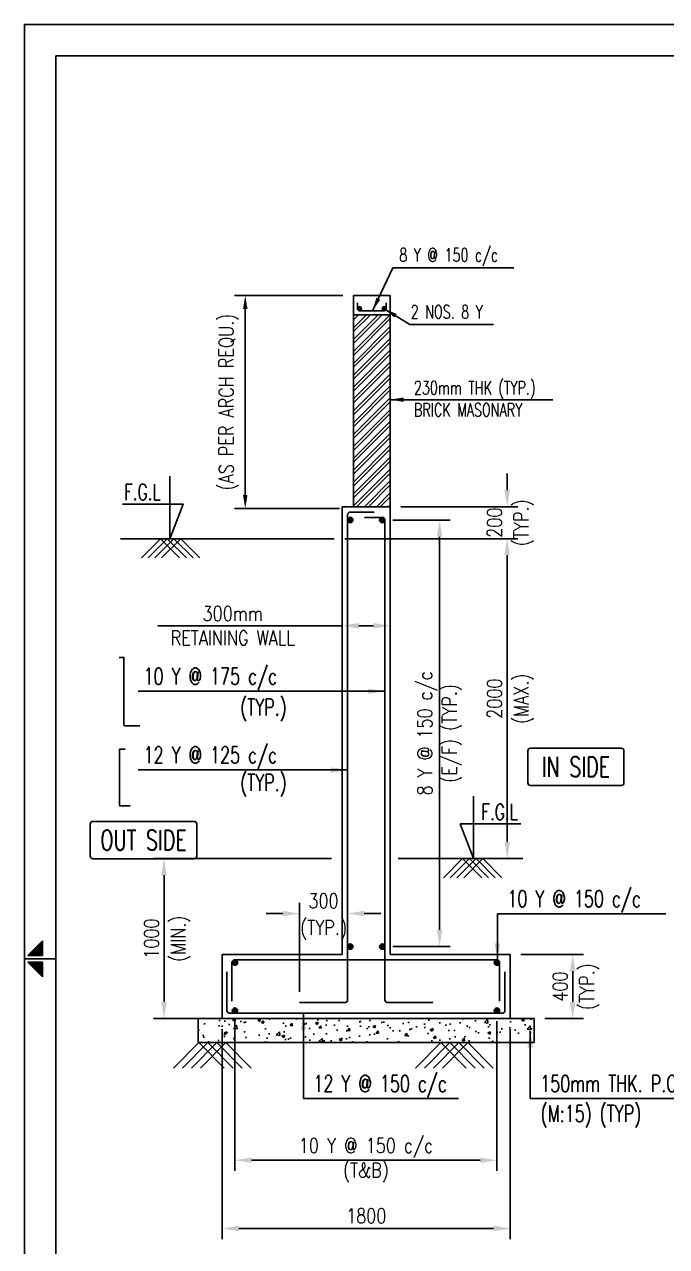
# Model space of a CAD drawing. Extents: x 345615 to 1272425, y -526289 to -156124.
# Drawn here: x 746642 to 758682, y -467106 to -444188 of the extents above; entities that cross this region are included whole.
import ezdxf
from ezdxf.enums import TextEntityAlignment as Align

# ---------------------------------------------------------------- set-up
doc = ezdxf.new("R2010")
doc.units = 0
doc.header["$LTSCALE"] = 500
doc.header["$MEASUREMENT"] = 0
doc.header["$PDMODE"] = 35
doc.header["$PDSIZE"] = -15
doc.linetypes.add('HIDDEN2', pattern=[0.1875, 0.125, -0.0625])
doc.layers.get('DEFPOINTS').update_dxf_attribs({"color": 4})
for name, color, linetype in [('NO. BEAM', 3, 'Continuous'), ('PNA', 10, 'Continuous'), ('S-BEAM INNER', 4, 'HIDDEN2'), ('S-COLUMN', 1, 'Continuous'), ('S-CONCRET LINE', 4, 'Continuous'), ('S-DIM-1', 5, 'Continuous'), ('S-DROP PANNEL', 3, 'Continuous'), ('S-FOOTING', 4, 'Continuous'), ('S-HATCH', 253, 'Continuous'), ('S-LEVEL SECTION', 3, 'Continuous'), ('S-PCC', 9, 'Continuous'), ('S-REINFORCEMENT', 6, 'Continuous'), ('S-RETAINING WALL', 6, 'Continuous'), ('S-TEXT-1', 4, 'Continuous'), ('TEXT', 4, 'Continuous'), ('TEXT (SHEET)', 4, 'Continuous'), ('TITLE', 4, 'Continuous')]:
    doc.layers.add(name, color=color, linetype=linetype)
doc.styles.add('ROMANS', font='simplex.shx', dxfattribs={"width": 0.8, "height": 275, "bigfont": 'bigfont.shx'})
doc.dimstyles.new('dim100', dxfattribs={"dimtxt": 250, "dimasz": 250, "dimexe": 200, "dimexo": 200, "dimgap": 100, "dimtad": 1, "dimdec": 0, "dimzin": 0, "dimdsep": 46, "dimtxsty": 'ROMANS', "dimcen": 0, "dimclrd": 5, "dimclre": 5, "dimclrt": 4, "dimadec": 0, "dimazin": 0, "dimtfac": 1, "dimtdec": 0, "dimtix": 1, "dimtofl": 0, "dimtmove": 2, "dimatfit": 3, "dimfxl": 0, "dimtolj": 1, "dimtzin": 0, "dimlwd": -1, "dimlwe": -1, "dimarcsym": 0})
doc.dimstyles.new('dim25', dxfattribs={"dimtxt": 250, "dimasz": 250, "dimexe": 200, "dimexo": 200, "dimgap": 100, "dimtad": 1, "dimdec": 0, "dimlfac": 0.25, "dimzin": 0, "dimdsep": 46, "dimtxsty": 'ROMANS', "dimcen": 0, "dimclrd": 5, "dimclre": 5, "dimclrt": 4, "dimadec": 0, "dimazin": 0, "dimtfac": 1, "dimtdec": 0, "dimtix": 1, "dimtofl": 0, "dimtmove": 2, "dimatfit": 3, "dimfxl": 0, "dimtolj": 1, "dimtzin": 0, "dimlwd": -1, "dimlwe": -1, "dimarcsym": 0})
doc.dimstyles.new('dim33.33', dxfattribs={"dimtxt": 250, "dimasz": 250, "dimexe": 200, "dimexo": 200, "dimgap": 100, "dimtad": 1, "dimdec": 0, "dimlfac": 0.333331, "dimzin": 0, "dimdsep": 46, "dimtxsty": 'ROMANS', "dimcen": 0, "dimclrd": 5, "dimclre": 5, "dimclrt": 4, "dimadec": 0, "dimazin": 0, "dimtfac": 1, "dimtdec": 0, "dimtix": 1, "dimtofl": 0, "dimtmove": 2, "dimatfit": 3, "dimfxl": 0, "dimtolj": 1, "dimtzin": 0, "dimlwd": -1, "dimlwe": -1, "dimarcsym": 0})

# ---------------------------------------------------------------- blocks, each defined once
blk = doc.blocks.new('MID')
at = {"layer": 'TEXT'}
for p, q in [((8.94, 1.07), (4.27, 5.74)), ((4.27, 5.74), (4.27, 1.07)), ((0, 0), (10, 0)), ((4.27, 1.07), (8.94, 1.07)), ((8.94, -1.07), (4.27, -5.74)), ((4.27, -1.07), (8.94, -1.07)), ((4.27, -5.74), (4.27, -1.07))]:
    blk.add_line(p, q, dxfattribs=at)
for points in [[(4.27, 5.74), (8.94, 1.07), (4.27, 1.07)], [(4.27, -5.74), (8.94, -1.07), (4.27, -1.07)]]:
    blk.add_solid(points, dxfattribs=at)
blk = doc.blocks.new('A4')
at = {"layer": 'PNA', "color": 4}
blk.add_lwpolyline([(261008, -3862), (241268, -3862), (241268, 24056), (261008, 24056)], close=True, dxfattribs=at)
at = {"layer": 'PNA', "color": 3}
blk.add_lwpolyline([(260538, -3392), (241738, -3392), (241738, 23586), (260538, 23586)], close=True, dxfattribs=at)
at = {"layer": 'TEXT (SHEET)', "color": 4, "xscale": -46.99999999999999, "yscale": 46.99999999999999, "zscale": 46.99999999999999}
blk.add_blockref('MID', (241738, 10097), dxfattribs=at)
blk = doc.blocks.new('*D690')
at = {"layer": 'DEFPOINTS', "color": 0}
for p in [(753501, -455464), (752601, -455907), (753501, -455907)]:
    blk.add_point(p, dxfattribs=at)
at = {"layer": 'S-DIM-1', "color": 5}
for p, q in [((752601, -455707), (752601, -455264)), ((753501, -455707), (753501, -455264))]:
    blk.add_line(p, q, dxfattribs=at)
at = {"layer": 'S-DIM-1', "color": 5, "lineweight": -3}
for p, q in [((752601, -455464), (749145, -455464)), ((752913, -455464), (753188, -455464))]:
    blk.add_line(p, q, dxfattribs=at)
at = {"layer": 'S-DIM-1', "color": 5}
for points in [[(752913, -455412), (752913, -455516), (752601, -455464)], [(753188, -455516), (753188, -455412), (753501, -455464)]]:
    blk.add_solid(points, dxfattribs=at)
at = {"layer": 'S-DIM-1', "color": 4, "insert": (750548, -455464), "char_height": 275, "attachment_point": 5, "style": 'ROMANS'}
blk.add_mtext('\\A1;{300mm\\PRETAINING WALL}', dxfattribs=at)
blk = doc.blocks.new('*D691')
at = {"layer": 'DEFPOINTS', "color": 0}
for p in [(750589, -462681), (755501, -462681), (755501, -465487)]:
    blk.add_point(p, dxfattribs=at)
at = {"layer": 'S-DIM-1', "color": 5}
for p, q in [((750589, -462881), (750589, -465687)), ((755501, -462881), (755501, -465687)), ((750902, -465487), (755188, -465487))]:
    blk.add_line(p, q, dxfattribs=at)
for points in [[(750902, -465435), (750902, -465539), (750589, -465487)], [(755188, -465539), (755188, -465435), (755501, -465487)]]:
    blk.add_solid(points, dxfattribs=at)
at = {"layer": 'S-DIM-1', "color": 4, "insert": (753045, -465487), "char_height": 275, "attachment_point": 5, "style": 'ROMANS'}
blk.add_mtext('\\A1;{10 Y @ 150 c/c\\P(T&B)}', dxfattribs=at)
blk = doc.blocks.new('*D692')
at = {"layer": 'DEFPOINTS', "color": 0}
for p in [(750351, -462831), (755751, -462831), (755751, -466767)]:
    blk.add_point(p, dxfattribs=at)
at = {"layer": 'S-DIM-1', "color": 5}
for p, q in [((750351, -463031), (750351, -466967)), ((755751, -463031), (755751, -466967)), ((750663, -466767), (755438, -466767))]:
    blk.add_line(p, q, dxfattribs=at)
for points in [[(750663, -466715), (750663, -466819), (750351, -466767)], [(755438, -466819), (755438, -466715), (755751, -466767)]]:
    blk.add_solid(points, dxfattribs=at)
at = {"layer": 'S-DIM-1', "color": 4, "insert": (753051, -466529), "char_height": 275, "attachment_point": 5, "style": 'ROMANS'}
blk.add_mtext('\\A1;1800', dxfattribs=at)
blk = doc.blocks.new('*D693')
at = {"layer": 'DEFPOINTS', "color": 0}
for p in [(753501, -453231), (752451, -453831), (755693, -453831)]:
    blk.add_point(p, dxfattribs=at)
at = {"layer": 'S-DIM-1', "color": 5}
for p, q in [((755693, -452919), (755693, -452606)), ((753701, -453231), (755893, -453231)), ((752651, -453831), (755893, -453831)), ((755693, -454144), (755693, -454456))]:
    blk.add_line(p, q, dxfattribs=at)
for points in [[(755641, -452919), (755745, -452919), (755693, -453231)], [(755745, -454144), (755641, -454144), (755693, -453831)]]:
    blk.add_solid(points, dxfattribs=at)
at = {"layer": 'S-DIM-1', "color": 4, "char_height": 275, "attachment_point": 5, "rotation": 90, "style": 'ROMANS'}
for s, insert in [('\\A1;{200', (755455, -453531)), ('(TYP.)}', (756002, -453531))]:
    blk.add_mtext(s, dxfattribs=dict(at, insert=insert))
blk = doc.blocks.new('*D694')
at = {"layer": 'DEFPOINTS', "color": 0}
for p in [(753351, -453481), (754426, -453481), (753351, -461481)]:
    blk.add_point(p, dxfattribs=at)
at = {"layer": 'S-DIM-1', "color": 5}
for p, q in [((753551, -453481), (754626, -453481)), ((754426, -461169), (754426, -453794)), ((753551, -461481), (754626, -461481))]:
    blk.add_line(p, q, dxfattribs=at)
for points in [[(754478, -453794), (754374, -453794), (754426, -453481)], [(754374, -461169), (754478, -461169), (754426, -461481)]]:
    blk.add_solid(points, dxfattribs=at)
at = {"layer": 'S-DIM-1', "color": 4, "insert": (754426, -457481), "char_height": 275, "attachment_point": 5, "rotation": 90, "style": 'ROMANS'}
blk.add_mtext('\\A1;8 Y @ 150 c/c\\P(E/F) (TYP.)', dxfattribs=at)
blk = doc.blocks.new('*D695')
at = {"layer": 'DEFPOINTS', "color": 0}
for p in [(752601, -459831), (749259, -462831), (752151, -462831)]:
    blk.add_point(p, dxfattribs=at)
at = {"layer": 'S-DIM-1', "color": 5}
for p, q in [((752401, -459831), (749059, -459831)), ((749259, -460144), (749259, -462519)), ((751951, -462831), (749059, -462831))]:
    blk.add_line(p, q, dxfattribs=at)
for points in [[(749312, -460144), (749207, -460144), (749259, -459831)], [(749207, -462519), (749312, -462519), (749259, -462831)]]:
    blk.add_solid(points, dxfattribs=at)
at = {"layer": 'S-DIM-1', "color": 4, "char_height": 275, "attachment_point": 5, "rotation": 90, "style": 'ROMANS'}
for s, insert in [('\\A1;1000', (749022, -461331)), ('(MIN.)', (749569, -461331))]:
    blk.add_mtext(s, dxfattribs=dict(at, insert=insert))
blk = doc.blocks.new('*D696')
at = {"layer": 'DEFPOINTS', "color": 0}
for p in [(753501, -453831), (755693, -453831), (753568, -459831)]:
    blk.add_point(p, dxfattribs=at)
at = {"layer": 'S-DIM-1', "color": 5}
for p, q in [((753701, -453831), (755893, -453831)), ((755693, -459519), (755693, -454144)), ((753768, -459831), (755893, -459831))]:
    blk.add_line(p, q, dxfattribs=at)
for points in [[(755745, -454144), (755641, -454144), (755693, -453831)], [(755641, -459519), (755745, -459519), (755693, -459831)]]:
    blk.add_solid(points, dxfattribs=at)
at = {"layer": 'S-DIM-1', "color": 4, "char_height": 275, "attachment_point": 5, "rotation": 90, "style": 'ROMANS'}
for s, insert in [('\\A1;{2000', (755455, -456831)), ('(MAX.)}', (756002, -456831))]:
    blk.add_mtext(s, dxfattribs=dict(at, insert=insert))
blk = doc.blocks.new('*D697')
at = {"layer": 'DEFPOINTS', "color": 0}
for p in [(755751, -461631), (756201, -462831), (756922, -462831)]:
    blk.add_point(p, dxfattribs=at)
at = {"layer": 'S-DIM-1', "color": 5}
for p, q in [((755951, -461631), (757122, -461631)), ((756922, -461944), (756922, -462519)), ((756401, -462831), (757122, -462831))]:
    blk.add_line(p, q, dxfattribs=at)
for points in [[(756974, -461944), (756870, -461944), (756922, -461631)], [(756870, -462519), (756974, -462519), (756922, -462831)]]:
    blk.add_solid(points, dxfattribs=at)
at = {"layer": 'S-DIM-1', "color": 4, "char_height": 275, "attachment_point": 5, "rotation": 90, "style": 'ROMANS'}
for s, insert in [('\\A1;{400', (756685, -462231)), ('(TYP.)}', (757232, -462231))]:
    blk.add_mtext(s, dxfattribs=dict(at, insert=insert))
blk = doc.blocks.new('*D709')
at = {"layer": 'DEFPOINTS', "color": 0}
for p in [(752811, -449271), (750782, -453265), (752751, -453265)]:
    blk.add_point(p, dxfattribs=at)
at = {"layer": 'S-DIM-1', "color": 5}
for p, q in [((752611, -449271), (750582, -449271)), ((752551, -453265), (750582, -453265))]:
    blk.add_line(p, q, dxfattribs=at)
at = {"layer": 'S-DIM-1', "color": 5, "lineweight": -3}
blk.add_line((750782, -449521), (750782, -453015), dxfattribs=at)
at = {"layer": 'S-DIM-1', "color": 5}
for points in [[(750824, -449521), (750740, -449521), (750782, -449271)], [(750740, -453015), (750824, -453015), (750782, -453265)]]:
    blk.add_solid(points, dxfattribs=at)
at = {"layer": 'S-DIM-1', "color": 4, "insert": (750473, -451268), "char_height": 275, "attachment_point": 5, "rotation": 90, "style": 'ROMANS'}
blk.add_mtext('\\A1;(AS PER ARCH REQU.)', dxfattribs=at)
blk = doc.blocks.new('*D710')
at = {"layer": 'DEFPOINTS', "color": 0}
for p in [(752701, -460861), (752701, -462481), (751800, -462531)]:
    blk.add_point(p, dxfattribs=at)
at = {"layer": 'S-DIM-1', "color": 5}
for p, q in [((751487, -460861), (751175, -460861)), ((751800, -462331), (751800, -460661)), ((752701, -462281), (752701, -460661)), ((753013, -460861), (753326, -460861))]:
    blk.add_line(p, q, dxfattribs=at)
for points in [[(751487, -460913), (751487, -460809), (751800, -460861)], [(753013, -460809), (753013, -460913), (752701, -460861)]]:
    blk.add_solid(points, dxfattribs=at)
at = {"layer": 'S-DIM-1', "color": 4, "char_height": 275, "attachment_point": 5, "style": 'ROMANS'}
for s, insert in [('\\A1;{300', (752250, -460624)), ('(TYP.)}', (752250, -461171))]:
    blk.add_mtext(s, dxfattribs=dict(at, insert=insert))

msp = doc.modelspace()

# ---------------------------------------------------------------- hatches: boundary and pattern name
at = {"layer": 'S-HATCH'}
h = msp.add_hatch(dxfattribs=at)
h.set_pattern_fill('ANSI32', color=256, scale=420, style=0)
h.set_pattern_definition([(45, (-7910560.89, -52461.18), (-111.369318, 111.369318), []), (45, (-7910486.64, -52461.18), (-111.369318, 111.369318), [])])
h.paths.add_polyline_path([(753500.632, -453231.08), (753500.632, -449631.08), (752810.632, -449631.08), (752810.632, -453231.08)])
at = {"layer": 'S-PCC', "linetype": 'ByBlock'}
h = msp.add_hatch(dxfattribs=at)
h.set_pattern_fill('AR-CONC,_O', color=8, scale=75)
h.set_pattern_definition([(50, (697817.9, -205709.95), (537.9451, -47.0641), [56.25, -618.75]), (355, (697817.9, -205709.95), (-104.0635, 564.1441), [45, -495]), (100.45144, (697862.73, -205713.9), (433.8816, 517.08), [47.8051, -525.8566]), (46.1842, (697817.9, -205559.95), (800.431, -124.1395), [84.375, -928.125]), (96.63564, (697884.6, -205570.3), (700.9965, 730.589), [71.7078, -788.7853]), (351.18416, (697817.9, -205559.95), (700.9965, 730.589), [67.5, -742.5]), (21, (697892.9, -205597.45), (447.6803, -301.9642), [56.25, -618.75]), (326, (697892.9, -205597.45), (182.4865, 543.8625), [45, -495]), (71.45144, (697930.2, -205622.6), (630.1668, 241.8984), [47.8051, -525.8566]), (37.5, (697817.9, -205709.95), (9.11989, 249.67039), [0, -489, 0, -502.5, 0, -496.875]), (7.5, (697817.9, -205709.95), (197.30215, 295.80878), [0, -286.5, 0, -477.75, 0, -189.375]), (327.5, (697650.65, -205709.95), (400.36683, -16.91615), [0, -187.5, 0, -585, 0, -776.25]), (317.5, (697575.65, -205709.95), (437.38963, 75.07874), [0, -243.75, 0, -388.5, 0, -551.25])])
h.paths.add_polyline_path([(749900.632, -462831.08), (749900.632, -463281.08), (756200.632, -463281.08), (756200.632, -462831.08)])

# ---------------------------------------------------------------- linework, layer by layer
at = {"layer": 'NO. BEAM', "color": 7}
for points in [[(757831.568, -457759.176), (756131.568, -457759.176, 0.414213562), (756081.568, -457809.176), (756081.568, -458409.176, 0.414213562), (756131.568, -458459.176), (757831.568, -458459.176, 0.414213562), (757881.568, -458409.176), (757881.568, -457809.176, 0.414213562)], [(749824.42, -459132.749), (747924.42, -459132.749, 0.414213562), (747874.42, -459182.749), (747874.42, -459782.749, 0.414213562), (747924.42, -459832.749), (749824.42, -459832.749, 0.414213562), (749874.42, -459782.749), (749874.42, -459182.749, 0.414213562)]]:
    msp.add_lwpolyline(points, format="xyb", close=True, dxfattribs=at)
at = {"layer": 'S-BEAM INNER', "color": 8, "ltscale": 1500, "elevation": -24.95}
msp.add_lwpolyline([(752810.632, -453231.08), (753500.632, -453231.08)], dxfattribs=at)
at = {"layer": 'S-COLUMN', "color": 4}
msp.add_line((752810.632, -453225.79, -24.95), (752810.632, -449631.08, -24.95), dxfattribs=at)
at = {"layer": 'S-COLUMN', "color": 4, "elevation": -24.95}
for points in [[(752810.632, -453231.08), (752810.632, -449631.08)], [(753500.632, -449631.08), (753500.632, -453264.794)]]:
    msp.add_lwpolyline(points, dxfattribs=at)
at = {"layer": 'S-CONCRET LINE', "elevation": -24.95}
msp.add_lwpolyline([(752810.632, -449631.08), (752810.632, -449271.08), (753500.632, -449271.08), (753500.632, -449631.08)], close=True, dxfattribs=at)
at = {"layer": 'S-FOOTING', "elevation": -24.95}
for points in [[(750350.632, -462831.08), (750350.632, -461631.08), (752600.632, -461631.08)], [(753500.632, -461631.08), (755750.632, -461631.08), (755750.632, -462831.08), (750350.632, -462831.08)]]:
    msp.add_lwpolyline(points, dxfattribs=at)
at = {"layer": 'S-LEVEL SECTION'}
for p, q in [((752450.632, -453831.08, -24.95), (748445.399, -453831.08)), ((753650.632, -459831.08, -24.95), (755984.587, -459831.08))]:
    msp.add_line(p, q, dxfattribs=at)
for points in [[(749367.253, -452660.681), (749367.253, -453831.08), (749617.253, -453181.08), (748479.656, -453181.08)], [(755062.733, -458660.681), (755062.733, -459831.08), (754812.733, -459181.08), (755950.331, -459181.08)]]:
    msp.add_lwpolyline(points, dxfattribs=at)
at = {"layer": 'S-PCC', "color": 8}
for points in [[(748835.149, -454189.053), (749193.122, -453831.08), (749551.095, -454189.053)], [(748961.712, -454189.053), (749319.685, -453831.08), (749677.657, -454189.053)], [(749088.274, -454189.053), (749446.247, -453831.08), (749804.22, -454189.053)], [(749214.837, -454189.053), (749572.81, -453831.08), (749930.782, -454189.053)], [(755215.149, -460189.053), (754857.177, -459831.08), (754499.204, -460189.053)], [(755341.712, -460189.053), (754983.739, -459831.08), (754625.766, -460189.053)], [(755468.274, -460189.053), (755110.302, -459831.08), (754752.329, -460189.053)], [(755594.837, -460189.053), (755236.864, -459831.08), (754878.891, -460189.053)]]:
    msp.add_lwpolyline(points, dxfattribs=at)
at = {"layer": 'S-PCC', "color": 8, "linetype": 'ByBlock', "elevation": -24.95}
msp.add_lwpolyline([(756200.632, -463281.08), (756200.632, -462831.08), (749900.632, -462831.08), (749900.632, -463281.08)], close=True, dxfattribs=at)
at = {"layer": 'S-PCC', "color": 8, "elevation": -24.95}
for points in [[(749434.94, -463758.377), (749912.237, -463281.08), (750389.534, -463758.377)], [(749603.69, -463758.377), (750080.987, -463281.08), (750558.284, -463758.377)], [(749772.44, -463758.377), (750249.737, -463281.08), (750727.034, -463758.377)], [(749941.19, -463758.377), (750418.487, -463281.08), (750895.784, -463758.377)], [(754926.679, -463758.377), (754449.382, -463281.08), (753972.085, -463758.377)], [(755095.429, -463758.377), (754618.132, -463281.08), (754140.835, -463758.377)], [(755264.179, -463758.377), (754786.882, -463281.08), (754309.585, -463758.377)], [(755432.929, -463758.377), (754955.632, -463281.08), (754478.335, -463758.377)]]:
    msp.add_lwpolyline(points, dxfattribs=at)
at = {"layer": 'S-REINFORCEMENT', "color": 5}
for p, q in [((752700.632, -462481.08, -24.95), (752700.632, -453381.08, -24.95)), ((752750.632, -453331.08, -24.95), (753200.632, -453331.08, -24.95)), ((753350.632, -453431.08, -24.95), (753020.632, -453431.08, -24.95)), ((753400.632, -462481.08, -24.95), (753400.632, -453481.08, -24.95)), ((751799.937, -462531.08, -24.95), (752650.632, -462531.08, -24.95)), ((754301.327, -462531.08, -24.95), (753450.632, -462531.08, -24.95))]:
    msp.add_line(p, q, dxfattribs=at)
for points, elevation in [([(753425.632, -449406.08), (753425.632, -449518.58, -0.414213562), (753388.132, -449556.08), (752923.132, -449556.08, -0.414213562), (752885.632, -449518.58), (752885.632, -449406.08)], -24.95), ([(748806.034, -457341.71), (748522.701, -457341.71, -0.414213562), (748506.034, -457325.043), (748506.034, -456058.376), (748418.51, -456058.376)], -1024321.052), ([(748533.235, -457777.238), (748424.748, -457777.238), (748424.748, -458827.238, 0.414213562), (748441.415, -458843.905), (748624.748, -458843.905)], -24.95), ([(750532.53, -462506.08), (750532.53, -461781.08, -0.414213562), (750582.53, -461731.08), (755500.632, -461731.08, -0.414213562), (755550.632, -461781.08), (755550.632, -462506.08)], -24.95), ([(750438.938, -461956.08), (750438.938, -462681.08, 0.414213562), (750488.938, -462731.08), (755600.632, -462731.08, 0.414213562), (755650.632, -462681.08), (755650.632, -461956.08)], -24.95)]:
    msp.add_lwpolyline(points, format="xyb", dxfattribs=dict(at, elevation=elevation))
for points, const_width, elevation in [([(752904.382, -449518.58, 1), (752941.882, -449518.58, 1)], 37.5, -24.95), ([(753406.882, -449518.58, -1), (753369.382, -449518.58, -1)], 37.5, -24.95), ([(752750.632, -453456.08, -1), (752750.632, -453506.08, -1)], 50, -24.95), ([(753350.632, -453456.08, 1), (753350.632, -453506.08, 1)], 50, -24.95), ([(752750.632, -461506.08, 1), (752750.632, -461456.08, 1)], 50, -17444.192), ([(753350.632, -461506.08, -1), (753350.632, -461456.08, -1)], 50, -24.95), ([(750589.775, -461756.08, -1), (750589.775, -461806.08, -1)], 50, -36297.515), ([(755500.632, -461756.08, 1), (755500.632, -461806.08, 1)], 50, -36297.515), ([(750589.775, -462706.08, 1), (750589.775, -462656.08, 1)], 50, -36297.515), ([(755500.632, -462706.08, -1), (755500.632, -462656.08, -1)], 50, -36297.515)]:
    msp.add_lwpolyline(points, format="xyb", close=True, dxfattribs=dict(at, const_width=const_width, elevation=elevation))
for centre, radius in [((752923.132, -449518.58, -24.95), 37.5), ((753388.132, -449518.58, -24.95), 37.5), ((752750.632, -453481.08, 17394.292), 50), ((753350.632, -453481.08, 17394.292), 50), ((752750.632, -461481.08, -24.95), 50), ((753350.632, -461481.08, 17394.292), 50), ((750589.775, -461781.08, -24.95), 50), ((755500.632, -461781.08, -24.95), 50), ((750589.775, -462681.08, -24.95), 50), ((755500.632, -462681.08, -24.95), 50)]:
    msp.add_circle(centre, radius, dxfattribs=at)
for centre, start, end in [((752750.632, -453381.08, -24.95), 90, 180), ((753350.632, -453481.08, -24.95), 0, 90), ((752650.632, -462481.08, -24.95), 270, 0), ((753450.632, -462481.08, -24.95), 180, 270)]:
    msp.add_arc(centre, 50, start, end, dxfattribs=at)
at = {"layer": 'S-RETAINING WALL', "color": 4, "ltscale": 2500, "elevation": -24.95}
for points in [[(752810.632, -453231.08), (752600.632, -453231.08), (752600.632, -461631.08)], [(753500.632, -461631.08), (753500.632, -453231.08)]]:
    msp.add_lwpolyline(points, dxfattribs=at)

# ---------------------------------------------------------------- block references
at = {"xscale": 1.25523012566191, "yscale": 1.25523012566191, "zscale": 1.25523012566191}
msp.add_blockref('A4', (443794.853, -474383.882), dxfattribs=at)

# ---------------------------------------------------------------- texts
at = {"layer": 'S-LEVEL SECTION', "style": 'ROMANS', "width": 0.7}
for p in [(748511.24, -452956.08), (755208.746, -458956.08)]:
    msp.add_text('F.G.L', height=300, dxfattribs=at).set_placement(p, align=Align.MIDDLE_LEFT)
at = {"layer": 'S-TEXT-1', "style": 'ROMANS', "width": 0.7}
for s, height, p in [('8 Y @ 150 c/c', 250, (753671.132, -448510.326, -24.95)), ('2 NOS. 8 Y', 250, (753885.966, -449576.209, -24.95)), ('230mm THK (TYP.)', 250, (753943.966, -450999.442, -24.95)), ('BRICK MASONARY', 250, (753943.966, -451413.727, -24.95)), ('10 Y @ 175 c/c', 312.5, (748876.086, -456410.46, -24.95)), ('(TYP.)', 312.5, (750688.586, -456991.71, -1024321.052)), ('12 Y @ 125 c/c', 312.5, (748876.086, -457887.366, -24.95)), ('(TYP.)', 312.5, (750688.586, -458405.223, -24.95)), ('10 Y @ 150 c/c', 312.5, (755696.939, -460583.549, -12.885)), ('12 Y @ 150 c/c', 312.5, (752061.665, -464049.83, -12.885)), ('150mm THK. P.C.C.', 312.5, (756312.165, -464049.83, -12.885)), ('(M:15) (TYP)', 312.5, (756321.783, -464612.33, -12.885))]:
    msp.add_text(s, height=height, dxfattribs=at).set_placement(p, align=Align.MIDDLE_LEFT)
at = {"layer": 'TITLE', "color": 2, "style": 'ROMANS', "width": 0.7}
for s, p in [('IN SIDE', (756981.568, -458109.176, -24.95)), ('OUT SIDE', (748874.42, -459482.749, -24.95))]:
    msp.add_text(s, height=375, dxfattribs=at).set_placement(p, align=Align.MIDDLE_CENTER)

# ---------------------------------------------------------------- dimensions: what is measured, and where the dimension line sits
at = {"layer": 'S-DIM-1'}
for base, p1, p2, angle, text, override, picture, middle in [((750782.132, -453264.794, -24.95), (752810.632, -449271.08, -24.95), (752750.632, -453264.794, -24.95), 90, '(AS PER ARCH REQU.)', {"dimtofl": 1, "dimtmove": 0, "dimlwd": 65533}, '*D709', (750472.609, -451267.937, -24.95)), ((755692.765, -453831.08, -24.95), (753500.632, -453231.08, -24.95), (752450.632, -453831.08, -24.95), 90, '{<>\\X(TYP.)}', {"dimtxt": 312.5, "dimasz": 312.5, "dimtmove": 0}, '*D693', (755692.765, -453531.08, -24.95)), ((755692.765, -453831.08, -24.95), (753567.936, -459831.08, -24.95), (753500.632, -453831.08, -24.95), 270, '{<>\\X(MAX.)}', {"dimtxt": 312.5, "dimasz": 312.5, "dimtxsty": 'ROMANS', "dimtmove": 0}, '*D696', (755692.765, -456831.08, -24.95)), ((749259.49, -462831.08, -24.95), (752600.632, -459831.08, -24.95), (752150.632, -462831.08, -49.9), 90, '<>\\X(MIN.)', {"dimtxt": 312.5, "dimasz": 312.5, "dimtmove": 0}, '*D695', (749259.49, -461331.08, -24.95)), ((756922.144, -462831.08, -24.95), (755750.632, -461631.08, -24.95), (756200.632, -462831.08, -24.95), 90, '{<>\\X(TYP.)}', {"dimtxt": 312.5, "dimasz": 312.5, "dimtmove": 0}, '*D697', (756922.144, -462231.08, -24.95))]:
    dim = msp.add_linear_dim(base=base, p1=p1, p2=p2, angle=angle, text=text, dimstyle='dim33.33', override=override, dxfattribs=at)
    dim.commit()
    dim.dimension.update_dxf_attribs({"geometry": picture, "text_midpoint": middle})
for base, p1, p2, angle, text, picture, middle in [((754426.405, -453481.08, -24.95), (753350.632, -461481.08, -24.95), (753350.632, -453481.08, -24.95), 90, '8 Y @ 150 c/c\\X(E/F) (TYP.)', '*D694', (754426.405, -457481.08, -24.95)), ((755500.632, -465486.672, -36297.515), (750589.216, -462681.08, -36322.509), (755500.632, -462681.08, -36297.515), 180, '{10 Y @ 150 c/c\\X(T&B)}', '*D691', (753044.924, -465486.672, -36297.515))]:
    dim = msp.add_linear_dim(base=base, p1=p1, p2=p2, angle=angle, text=text, dimstyle='dim33.33', override={"dimtxt": 312.5, "dimasz": 312.5, "dimtxsty": 'ROMANS', "dimtmove": 0}, dxfattribs=at)
    dim.commit()
    dim.dimension.update_dxf_attribs({"geometry": picture, "text_midpoint": middle, "dimtype": 160})
dim = msp.add_linear_dim(base=(753500.632, -455464.168, -24.95), p1=(752600.632, -455907.106, -24.95), p2=(753500.632, -455907.106, -24.95), text='{<>mm\\XRETAINING WALL}', dimstyle='dim33.33', override={"dimtxt": 312.5, "dimasz": 312.5, "dimtxsty": 'ROMANS', "dimtofl": 1, "dimtmove": 0, "dimlwd": 65533}, dxfattribs=at)
dim.commit()
dim.dimension.update_dxf_attribs({"geometry": '*D690', "text_midpoint": (750547.507, -455464.168, -24.95), "dimtype": 160})
dim = msp.add_linear_dim(base=(752700.632, -460861.157), p1=(751799.937, -462531.08, -24.95), p2=(752700.632, -462481.08, -24.95), text='{<>\\X(TYP.)}', dimstyle='dim33.33', override={"dimtxt": 312.5, "dimasz": 312.5, "dimtxsty": 'ROMANS', "dimtmove": 0}, dxfattribs=at)
dim.commit()
dim.dimension.update_dxf_attribs({"geometry": '*D710', "text_midpoint": (752250.285, -460861.157)})
dim = msp.add_linear_dim(base=(755750.632, -466766.618, -24.95), p1=(750350.632, -462831.08, -24.95), p2=(755750.632, -462831.08, -24.95), dimstyle='dim33.33', override={"dimtxt": 312.5, "dimasz": 312.5, "dimtmove": 0}, dxfattribs=at)
dim.commit()
dim.dimension.update_dxf_attribs({"geometry": '*D692', "text_midpoint": (753050.632, -466529.118, -24.95)})

# ---------------------------------------------------------------- leaders
for points, dimstyle in [([(753170.132, -449556.08, -24.95), (753551.132, -448750.326, -24.95), (755816.702, -448750.326, -24.95)], 'dim33.33'), ([(753388.132, -449518.58, -24.95), (753867.202, -449816.209, -24.95), (755434.572, -449816.209, -24.95)], 'dim33.33'), ([(753500.632, -451224.442, -24.95), (756546.829, -451224.442, -24.95)], 'dim100')]:
    msp.add_leader(points, dimstyle=dimstyle, dxfattribs=at)
for points in [[(755509.439, -461731.08, -24.95), (755509.439, -460864.799, -24.95), (758670.204, -460864.799, -24.95)], [(751874.165, -462731.08, -24.95), (751874.165, -464331.08, -24.95), (754781.928, -464331.08, -24.95)], [(756124.665, -463064.975, -37.015), (756124.665, -464331.08, -37.015), (759501.445, -464331.08, -37.015)]]:
    msp.add_leader(points, dimstyle='dim25', override={"dimasz": 312.5}, dxfattribs=at)
at = {"layer": 'S-DROP PANNEL'}
for points in [[(753400.632, -456691.71, -1024321.052), (748776.466, -456691.71, -1024321.052)], [(752700.632, -458168.616, -1024321.052), (748776.466, -458168.616, -1024321.052)]]:
    msp.add_leader(points, dimstyle='dim100', override={"dimasz": 312.5, "dimtad": 0, "dimarcsym": 1}, dxfattribs=at)

doc.saveas('drawing.dxf')
